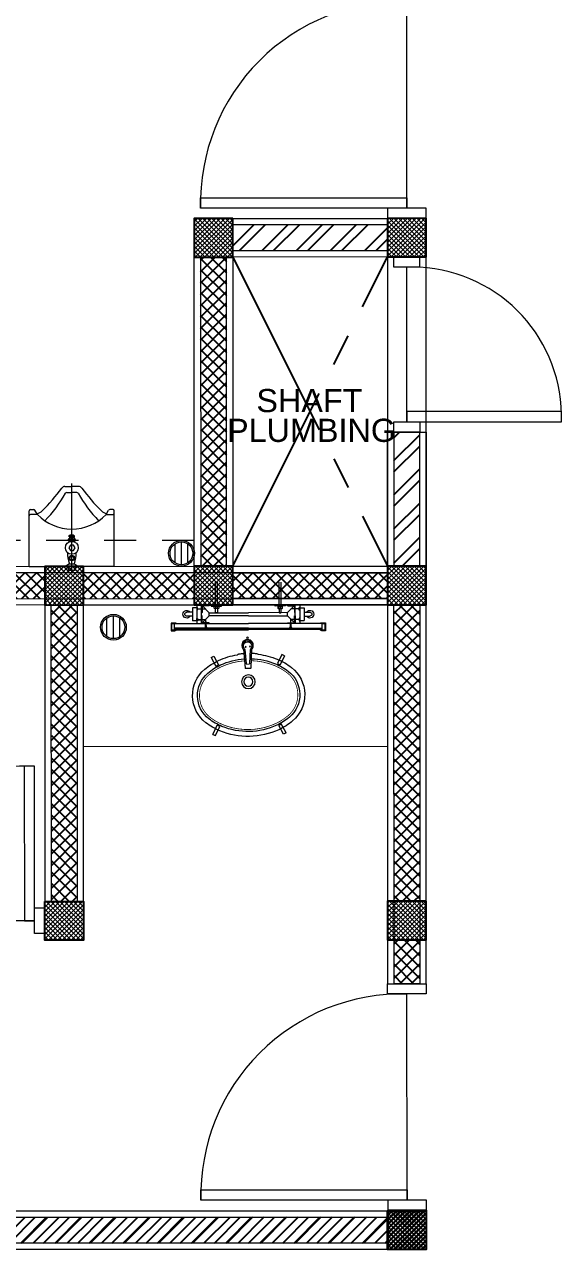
# Model space of a CAD drawing. Header units: inches. Extents: x 249 to 1192, y -18 to 440.
# Drawn here: x 767.869 to 769.953, y 262.87 to 267.624 of the extents above; entities that cross this region are included whole.
import ezdxf

# ---------------------------------------------------------------- set-up
doc = ezdxf.new("R2010")
doc.units = ezdxf.units.IN
doc.header["$MEASUREMENT"] = 0
doc.linetypes.add('CENTER2', pattern=[1.125, 0.75, -0.125, 0.125, -0.125])
doc.linetypes.add('DASHED2', pattern=[0.375, 0.25, -0.125])
for name, color, linetype, lineweight in [('ARSIR BETON', 8, 'Continuous', 0), ('DIMENSI', 85, 'Continuous', 20), ('DINDING', 6, 'Continuous', 0), ('DINDING2', 137, 'Continuous', 20), ('KUSEN', 16, 'Continuous', 15), ('LANTAI', 135, 'Continuous', 9), ('SANITAIR', 6, 'Continuous', 9), ('TEXT (KET. RUANG)', 7, 'Continuous', 5)]:
    doc.layers.add(name, color=color, linetype=linetype, lineweight=lineweight)
for name, color, linetype in [('ARSIR DINDING', 64, 'Continuous'), ('AS', 15, 'CENTER2'), ('KOLOM', 5, 'Continuous')]:
    doc.layers.add(name, color=color, linetype=linetype)
doc.styles.get("Standard").update_dxf_attribs({"font": 'arial.ttf'})

# ---------------------------------------------------------------- blocks, each defined once
blk = doc.blocks.new('K2')
at = {"layer": 'ARSIR BETON'}
h = blk.add_hatch(dxfattribs=at)
h.set_pattern_fill('ANSI37', color=256, scale=0.1, style=0)
h.set_pattern_definition([(45, (-38.74362574940218, 268.0828744956948), (-0.008838834764831844, 0.008838834764831846), []), (135, (-38.74362574940218, 268.0828744956948), (-0.008838834764831846, -0.008838834764831844), [])])
h.paths.add_polyline_path([(-38.59362574940219, 268.2328744956948), (-38.74362574940218, 268.2328744956948), (-38.74362574940218, 268.0828744956948), (-38.59362574940219, 268.0828744956948)])
at = {"layer": 'KOLOM'}
blk.add_lwpolyline([(-38.74362574940218, 268.0828744956948), (-38.59362574940219, 268.0828744956948), (-38.59362574940219, 268.2328744956948), (-38.74362574940218, 268.2328744956948)], close=True, dxfattribs=at)
blk = doc.blocks.new('toilet-dsr$0$PAKU')
for p in [(-1.641338267349056, 33.21865914657246), (1.641338267345418, 33.21865914657246)]:
    blk.add_line(p, (0, 0))
blk.add_lwpolyline([(-4.746075636594469, 33.2186591465761), (4.746075636594469, 33.2186591465761), (4.746075636594469, 35.49294005339107), (-4.746075636594469, 35.49294005339107)], close=True)
blk = doc.blocks.new('wastafel')
at = {"lineweight": 5, "ltscale": 0.5}
for p, q in [((4134.772356590121, 1540.436657953838), (4134.761070014035, 1540.434672682258)), ((4134.761070014035, 1540.434672682258), (4134.767211223355, 1540.396248501015)), ((4134.772356590121, 1540.436657953838), (4134.778526066042, 1540.398056914756)), ((4134.543823217023, 1540.266475320429), (4134.54895946907, 1540.276719685606)), ((4134.543823217023, 1540.266475320429), (4134.579037563518, 1540.249503212362)), ((4134.54895946907, 1540.276719685606), (4134.584012474489, 1540.259825338408)), ((4134.950642373964, 1540.197243092632), (4134.915428027469, 1540.214215200699)), ((4134.945506121917, 1540.186998727455), (4134.910453116498, 1540.203893074653)), ((4134.950642373964, 1540.197243092632), (4134.945506121917, 1540.186998727455)), ((4134.733395576952, 1540.029045730802), (4134.727254367632, 1540.067469912046)), ((4134.722109000866, 1540.027060459223), (4134.715939524945, 1540.065661498305)), ((4134.722109000866, 1540.027060459223), (4134.733395576952, 1540.029045730802))]:
    blk.add_line(p, q, dxfattribs=at)
for p, q in [((4135.128783908195, 1540.206947597359), (4134.902215969393, 1540.030777312797)), ((4135.130665040614, 1540.20452832276), (4134.904097101811, 1540.028358038197)), ((4135.128783908195, 1540.206947597359), (4135.132466910659, 1540.2022109854)), ((4135.055357161246, 1540.081450534266), (4135.059490038254, 1540.11447722106)), ((4135.081587215798, 1540.125913825187), (4135.094569083511, 1540.136008013012)), ((4135.125260770708, 1540.096536246682), (4135.094569083511, 1540.136008013013)), ((4135.10531117403, 1540.122192894797), (4135.123073468883, 1540.13600415404)), ((4135.11451868019, 1540.110351364897), (4135.132280975043, 1540.124162624141)), ((4135.062723166174, 1540.071977310346), (4135.0993784071, 1540.067390365157)), ((4135.112278902995, 1540.086442058858), (4135.125260770708, 1540.096536246682)), ((4134.675648030591, 1539.854607028235), (4134.902215969393, 1540.030777312797)), ((4134.677529163009, 1539.852187753635), (4134.904097101811, 1540.028358038197)), ((4135.046599715281, 1540.039531689132), (4135.05052064043, 1540.041997695948)), ((4135.047574716077, 1540.039707061473), (4135.053497030823, 1540.032090529274)), ((4135.050106870376, 1540.029454474351), (4135.062111816927, 1540.038789046847)), ((4135.052450998441, 1540.043498666128), (4135.058373313185, 1540.03588213393)), ((4135.052804420108, 1540.031551982526), (4135.109571036757, 1539.958545939772)), ((4135.059119902722, 1540.036462652479), (4135.115886519372, 1539.963456609724)), ((4134.765813085067, 1539.880380327541), (4134.752831217354, 1539.870286139718)), ((4134.815368821887, 1539.894845076053), (4134.782342135092, 1539.898977953052)), ((4134.822734826816, 1539.885371852133), (4134.818147881616, 1539.848716611209)), ((4134.852866535211, 1539.888309666893), (4134.858788849957, 1539.880693134695)), ((4134.858153038207, 1539.893002992704), (4134.854796893222, 1539.889810637073)), ((4134.867055292766, 1539.887120794274), (4134.855050346216, 1539.877786221778)), ((4134.857742817574, 1539.892101271548), (4134.86366513232, 1539.88448473935)), ((4134.858042260419, 1539.880112616146), (4134.914808877069, 1539.807106573391)), ((4134.864357743034, 1539.885023286098), (4134.921124359683, 1539.812017243343)), ((4134.675648030591, 1539.854607028235), (4134.679331033055, 1539.849870416274)), ((4134.763573307871, 1539.856471021502), (4134.745811013017, 1539.84265976226)), ((4134.783522904549, 1539.830814373387), (4134.752831217353, 1539.870286139718)), ((4134.772780814031, 1539.844629491603), (4134.755018519177, 1539.830818232361)), ((4134.796504772263, 1539.840908561211), (4134.783522904549, 1539.830814373387))]:
    blk.add_line(p, q)
at = {"lineweight": 5}
for p, q in [((4134.840587573225, 1540.078755914973), (4134.801265266099, 1540.14064111798)), ((4134.816546411588, 1540.154666531419), (4134.801830774443, 1540.143708193704)), ((4134.843825359133, 1540.082649321075), (4134.815213873343, 1540.129251426529)), ((4134.815798117725, 1540.132288506754), (4134.822845919794, 1540.137536814692)), ((4134.819657375649, 1540.15431728011), (4134.867438464561, 1540.098402457798)), ((4134.825927984007, 1540.137220732831), (4134.861844216355, 1540.096788513103)), ((4134.871456980938, 1540.125361666816), (4134.872033469278, 1540.126924954314)), ((4134.813667018848, 1540.082327042158), (4134.812081387904, 1540.082238742304)), ((4134.840587573225, 1540.078755914973), (4134.844386293775, 1540.081584719615)), ((4134.867438464561, 1540.098402457798), (4134.863400136461, 1540.095395223881)), ((4134.877839484238, 1540.091009820089), (4134.880843963102, 1540.08697519167)), ((4134.844689636051, 1540.066324023065), (4134.847723458871, 1540.06224998949))]:
    blk.add_line(p, q, dxfattribs=at)
at = {"const_width": 0.003055586071825881}
for points in [[(4134.667389669116, 1540.339078248944, -0.1029080612943152), (4134.763328649258, 1540.383658521507)], [(4134.763328649258, 1540.383658521507, -0.068406714216647), (4134.81925760763, 1540.388891557209)], [(4134.81925760763, 1540.388891557209, -0.2255645110672675), (4134.900402856085, 1540.34592081564)], [(4134.597187049148, 1540.2599373571, -0.1029080612943152), (4134.667389669116, 1540.339078248944)], [(4134.900402856085, 1540.34592081564, -0.2255645110672675), (4134.918318899504, 1540.255864992031)], [(4134.576146691483, 1540.20785342103, -0.068406714216647), (4134.597187049148, 1540.2599373571)], [(4134.918318899504, 1540.255864992031, -0.068406714216647), (4134.897278541839, 1540.203781055961)], [(4134.594062734903, 1540.117797597421, -0.2255645110672675), (4134.576146691483, 1540.20785342103)], [(4134.897278541839, 1540.203781055961, -0.08964454774183019), (4134.837806716175, 1540.133078393058)], [(4134.675207983357, 1540.074826855852, -0.2255645110672676), (4134.594062734903, 1540.117797597421)], [(4134.816276055594, 1540.117017230597, -0.0900638504000436), (4134.731136941728, 1540.080059891553)], [(4134.731136941728, 1540.080059891553, -0.06840671421664705), (4134.675207983357, 1540.074826855852)]]:
    blk.add_lwpolyline(points, format="xyb", dxfattribs=at)
for points in [[(4135.155006244787, 1540.194402117542), (4135.136591232468, 1540.21808517734), (4135.12450565735, 1540.208687911252), (4135.122145216304, 1540.204081703919), (4135.123925120479, 1540.203169595851), (4135.126083352035, 1540.207381207929), (4135.136240029303, 1540.215278639199), (4135.152199706646, 1540.194753320707), (4135.137989870763, 1540.183704313312), (4135.13921753825, 1540.182125442659)], [(4135.136240029303, 1540.215278639199), (4135.127556240707, 1540.208526468013), (4135.14351591805, 1540.188001149521), (4135.152199706646, 1540.194753320707)], [(4135.119031074181, 1540.077758270265), (4135.074835044616, 1540.134597613782), (4135.060625208732, 1540.123548606388), (4135.104821238298, 1540.066709262871)], [(4135.074523034381, 1540.043150575644), (4135.071960107138, 1540.046446688516), (4135.040475508687, 1540.021965507737), (4135.043038435929, 1540.018669394866)], [(4134.803256943446, 1539.832224772616), (4134.759060913881, 1539.889064116134), (4134.773270749763, 1539.900113123528), (4134.817466779329, 1539.843273780011)], [(4134.847764983246, 1539.866832467237), (4134.845202056004, 1539.870128580109), (4134.876686654455, 1539.894609760887), (4134.879249581697, 1539.891313648016)], [(4134.681345048684, 1539.826101871069), (4134.662930036366, 1539.849784930868), (4134.675015611485, 1539.859182196955), (4134.680061433274, 1539.86033480721), (4134.680506818308, 1539.858385029743), (4134.675893251776, 1539.857331158972), (4134.665736574508, 1539.849433727702), (4134.681696251851, 1539.82890840921), (4134.695906087733, 1539.839957416604), (4134.697133755221, 1539.838378545951)], [(4134.665736574508, 1539.849433727702), (4134.674420363102, 1539.856185898888), (4134.690380040445, 1539.835660580396), (4134.681696251851, 1539.82890840921)]]:
    blk.add_lwpolyline(points, close=True)
for points in [[(4134.905898971857, 1540.026040700837), (4135.132466910659, 1540.2022109854), (4135.14351591805, 1540.188001149521), (4135.074835044616, 1540.134597613782)], [(4135.060625208732, 1540.123548606388), (4134.916947979248, 1540.011830864958)], [(4134.935362991566, 1539.988147805161), (4135.055357161245, 1540.081450534267), (4135.062723166174, 1540.071977310346), (4134.942728996495, 1539.978674581239)], [(4134.905898971857, 1540.026040700837), (4134.679331033055, 1539.849870416274), (4134.690380040445, 1539.835660580396), (4134.759060913881, 1539.889064116134)], [(4134.773270749763, 1539.900113123528), (4134.916947979248, 1540.011830864958)], [(4134.935362991566, 1539.988147805161), (4134.815368821886, 1539.894845076055), (4134.822734826816, 1539.885371852133), (4134.942728996495, 1539.978674581239)]]:
    blk.add_lwpolyline(points)
for points in [[(4135.075567014331, 1540.099445028946, 0.4142135623730951), (4135.078092898658, 1540.099128946097), (4135.07904022105, 1540.09986554659), (4135.060625208732, 1540.123548606388), (4135.036942148927, 1540.105133594065), (4135.03767874942, 1540.104186271673, 0.4142135623730686), (4135.040204633747, 1540.103870188824), (4135.057730098003, 1540.117497297944, -0.4142135623730703), (4135.061939905216, 1540.116970493197)], [(4135.085142820737, 1540.08712983785, -0.4142135623730951), (4135.085458903586, 1540.089655722176), (4135.086406225979, 1540.090392322669), (4135.104821238298, 1540.06670926287), (4135.081138178492, 1540.048294250547), (4135.080401578, 1540.049241572938, -0.4142135623730686), (4135.080717660847, 1540.051767457267), (4135.098243125104, 1540.065394566386, 0.4142135623730703), (4135.098769929853, 1540.069604373597)], [(4134.792949167323, 1539.87969254855, -0.4142135623730951), (4134.792633084474, 1539.877166664224), (4134.791685762082, 1539.87643006373), (4134.773270749763, 1539.900113123528), (4134.796953809569, 1539.918528135852), (4134.797690410061, 1539.91758081346, -0.4142135623730686), (4134.797374327212, 1539.915054929133), (4134.779848862957, 1539.901427820013, 0.4142135623730703), (4134.779322058207, 1539.897218012801)], [(4134.802524973729, 1539.867377357454, 0.4142135623730951), (4134.799999089403, 1539.867693440302), (4134.79905176701, 1539.86695683981), (4134.81746677933, 1539.843273780011), (4134.841149839134, 1539.861688792335), (4134.840413238642, 1539.862636114727, 0.4142135623730686), (4134.837887354313, 1539.862952197577), (4134.820361890058, 1539.849325088456, -0.4142135623730703), (4134.816152082846, 1539.849851893203)]]:
    blk.add_lwpolyline(points, format="xyb", close=True)
for points in [[(4135.046882105364, 1540.039168514724), (4135.038014720617, 1540.050572623479, -0.4142135623730951), (4135.038365923782, 1540.053379161621), (4135.04152366509, 1540.055834496597, -0.4142135623730951), (4135.044330203232, 1540.055483293432), (4135.053197587979, 1540.044079184677)], [(4135.048703653033, 1540.029630009408), (4135.044008954049, 1540.035667737479, -0.4142135623730321), (4135.044184555631, 1540.037071006549), (4135.056189502182, 1540.046405579045, -0.4142135623731034), (4135.057592771252, 1540.046229977463), (4135.062287470238, 1540.040192249392)], [(4134.858435428289, 1539.892639818296), (4134.849568043543, 1539.904043927051, 0.4142135623730951), (4134.846761505401, 1539.904395130216), (4134.843603764094, 1539.90193979524, 0.4142135623730951), (4134.843252560928, 1539.899133257098), (4134.852119945675, 1539.887729148343)], [(4134.867230946076, 1539.888523996819), (4134.862536247091, 1539.894561724889, 0.4142135623730321), (4134.861132978021, 1539.894737326472), (4134.84912803147, 1539.885402753976, 0.4142135623731034), (4134.848952429888, 1539.883999484906), (4134.853647128873, 1539.877961756835)]]:
    blk.add_lwpolyline(points, format="xyb")
at = {"lineweight": 5}
for centre, radius in [((4134.778257553171, 1540.19019695005), 0.02673637812847646), ((4134.778257553171, 1540.19019695005), 0.01756961991299882), ((4134.85352318739, 1540.07666234226), 0.001613317362270311), ((4134.866939788079, 1540.086333304554), 0.001613317362270311), ((4134.879914974917, 1540.054710144829), 0.004010399640787021)]:
    blk.add_circle(centre, radius, dxfattribs=at)
for centre, radius, start, end in [((4134.822513457506, 1540.13076696654), 0.2864611942336763, 103.1719998994736, 126.6740604424328), ((4134.810328349926, 1540.182832874916), 0.2329884379767234, 87.5187218387351, 103.1719998994736), ((4134.814627622153, 1540.282046314539), 0.1336818906423823, 36.67406044244647, 87.5187218387351), ((4134.822513457506, 1540.13076696654), 0.2864611942336763, 126.6740604424328, 150.1761209854464), ((4134.806734193153, 1540.185263501069), 0.2146549215457682, 97.55116562105368, 100.6100224391996), ((4134.814627622153, 1540.282046314539), 0.1336818906423823, 345.8293990461602, 36.67406044244647), ((4134.776122726374, 1540.157360870479), 0.2329884379767234, 150.1761209854464, 165.8293990461603), ((4134.774823959265, 1540.161500811348), 0.2146549215457682, 152.7380984456711, 155.7969552638671), ((4134.679837968833, 1540.181672098522), 0.1336818906423823, 165.8293990461603, 216.6740604424465), ((4134.719641631722, 1540.302217601713), 0.2146549215457682, 332.7380984456712, 335.7969552638671), ((4134.718342864614, 1540.306357542582), 0.2329884379767234, 330.1761209854464, 345.8293990461602), ((4134.671952133481, 1540.332951446521), 0.2864611942336763, 314.8042472194484, 330.1761209854464), ((4134.803199513753, 1540.141870152977), 0.002291689553869411, 126.6740604424328, 212.4321732016188), ((4134.817166857034, 1540.130450466027), 0.002291689553869411, 126.6740604424328, 211.5479544449754), ((4134.817915150898, 1540.152828490692), 0.002291689553869411, 40.51499818280313, 126.6740604424328), ((4134.824214659104, 1540.135698773965), 0.002291689553869411, 41.61491642835226, 126.6740604424328), ((4134.676514597845, 1540.326824644097), 0.2811139186079811, 309.8532670971316, 313.3842767712226), ((4134.864289814442, 1540.128004679004), 0.007638965179564703, 314.1264755435346, 339.7577062762996), ((4134.879200635774, 1540.124281942126), 0.007638965179564703, 134.8042472194485, 159.7577062762996), ((4134.679837968833, 1540.181672098522), 0.1336818906423823, 216.6740604424465, 267.5187218387351), ((4134.687731397834, 1540.278454911992), 0.2146549215457682, 277.5511656210537, 280.6100224391996), ((4134.671952133481, 1540.332951446521), 0.2864611942336763, 283.1719998994737, 298.5491191267195), ((4134.812506124859, 1540.074611594243), 0.007638965179564703, 93.18736777414588, 118.5491191267195), ((4134.813188639713, 1540.089951013722), 0.007638965179564703, 273.590414608599, 299.2216453413374), ((4134.676514597845, 1540.326824644097), 0.2811139186079811, 299.9638441136468, 303.5415248958653), ((4134.861253249212, 1540.078682110705), 0.02066580777586031, 179.7953778485414, 72.58972019824837), ((4134.836013424371, 1540.077853163085), 0.009166758215477643, 1.89394722276662, 31.54795444497537), ((4134.861294404603, 1540.078689145939), 0.01612804023810244, 181.8939472227667, 72.98193126660374), ((4134.864262429826, 1540.074641054955), 0.02066586979287257, 216.4643133505574, 36.64363304907678), ((4134.868697515965, 1540.102876348567), 0.009166758215477643, 221.6149164283522, 252.9819312666037), ((4134.684137241062, 1540.280885538145), 0.2329884379767234, 267.5187218387351, 283.1719998994737)]:
    blk.add_arc(centre, radius, start, end, dxfattribs=at)
at = {"lineweight": 5, "ltscale": 0.6}
for centre, radius, start, end in [((4134.822513457506, 1540.13076696654), 0.2673637812847646, 103.1719998994736, 126.6740604424328), ((4134.810328349926, 1540.182832874916), 0.2138910250278117, 87.5187218387351, 103.1719998994736), ((4134.814627622153, 1540.282046314539), 0.1145844776934705, 36.67406044244647, 87.5187218387351), ((4134.822513457506, 1540.13076696654), 0.2673637812847646, 126.6740604424328, 150.1761209854464), ((4134.814627622153, 1540.282046314539), 0.1145844776934705, 345.8293990461602, 36.67406044244647), ((4134.776122726374, 1540.157360870479), 0.2138910250278117, 150.1761209854464, 165.8293990461603), ((4134.679837968833, 1540.181672098522), 0.1145844776934705, 165.8293990461603, 216.6740604424465), ((4134.718342864614, 1540.306357542582), 0.2138910250278117, 330.1761209854464, 345.8293990461602), ((4134.671952133481, 1540.332951446521), 0.2673637812847646, 309.7095652520244, 330.1761209854464), ((4134.679837968833, 1540.181672098522), 0.1145844776934705, 216.6740604424465, 267.5187218387351), ((4134.684137241062, 1540.280885538145), 0.2138910250278117, 267.5187218387351, 283.1719998994737), ((4134.671952133481, 1540.332951446521), 0.2673637812847646, 283.1719998994737, 303.7196988427935)]:
    blk.add_arc(centre, radius, start, end, dxfattribs=at)
for centre, radius, start, end in [((4135.127677221963, 1540.13008338909), 0.01500000000104734, 247.8672268411719, 187.8672268515232), ((4135.127677221963, 1540.13008338909), 0.007500000000523669, 307.8672268415121, 127.8672268415121), ((4135.049493036632, 1540.030243909678), 0.001000000000069822, 217.8672268517965, 307.8672268415121), ((4135.061497983183, 1540.039578482174), 0.001000000000069822, 307.8672268415121, 37.86722685179647), ((4134.854436512471, 1539.878575657105), 0.001000000000069822, 217.8672268517965, 307.8672268415121), ((4134.866441459022, 1539.8879102296), 0.001000000000069822, 307.8672268415121, 37.86722685179647), ((4134.750414766097, 1539.836738997311), 0.01500000000104734, 67.86722683626373, 7.86722682571328), ((4134.750414766097, 1539.836738997311), 0.007500000000523669, 127.8672268415121, 307.8672268415121)]:
    blk.add_arc(centre, radius, start, end)
at = {"extrusion": (6.495611944629874e-14, 5.050731408638321e-14, -1), "xscale": 0.001000000000340506, "yscale": 0.001000000000340506, "zscale": -0.001, "rotation": 322.1327731584879}
blk.add_blockref('toilet-dsr$0$PAKU', (-4135.057686744119, 1540.09910497163), dxfattribs=at)
at = {"extrusion": (6.495611944629873e-14, 5.05073140863832e-14, -1), "xscale": 0.001000000000069823, "yscale": 0.001000000000069823, "zscale": -0.001, "rotation": 52.13277315848794}
blk.add_blockref('toilet-dsr$0$PAKU', (-4135.056177750253, 1540.100770518085), dxfattribs=at)
for p, xscale, yscale, zscale, rotation in [((4135.08164960708, 1540.068011837397), 0.001000000000069823, 0.001000000000069823, 0.001000000000069823, 307.8672268415121), ((4134.797684728147, 1539.8969376686), 0.001000000000340506, 0.001000000000340506, 0.001000000000340506, 37.86722684151209), ((4134.796442380981, 1539.898810549003), 0.001000000000069823, 0.001000000000069823, 0.001000000000069823, 127.8672268415121)]:
    blk.add_blockref('toilet-dsr$0$PAKU', p, dxfattribs=dict(xscale=xscale, yscale=yscale, zscale=zscale, rotation=rotation))
at = {"extrusion": (-6.495611944648601e-14, -5.050731408614234e-14, -1), "xscale": 0.001000000000069823, "yscale": 0.001000000000069823, "zscale": -0.001, "rotation": 232.1327731584879}
blk.add_blockref('toilet-dsr$0$PAKU', (-4134.821914237808, 1539.866051868314), dxfattribs=at)
blk = doc.blocks.new('*X38')
at = {"color": 0}
for p, q in [((18.49869942035578, 19.21760148161308), (18.57171788275931, 19.2176333419297)), ((18.49097112662786, 19.19259810712877), (18.5794679931022, 19.19263672117366)), ((18.49872123697086, 19.16760148637273), (18.57173969937415, 19.16763334668935))]:
    blk.add_line(p, q, dxfattribs=at)
blk = doc.blocks.new('SFLOOR')
for radius in [0.05, 0.0442484374487798]:
    blk.add_circle((0, 0), radius)
blk.add_blockref('*X38', (-18.53521955986502, -19.19261741415121))
blk = doc.blocks.new('P2')
for points in [[(278.9434413867368, 273.0586272103266), (278.9434413867368, 273.0186272103265), (279.0934413867368, 273.0186272103265), (279.0934413867368, 273.0586272103266)], [(278.9434413867368, 272.1784333452148), (278.9434413867368, 272.2184333452148), (279.0934413867368, 272.2184333452148), (279.0934413867368, 272.1784333452148)]]:
    blk.add_lwpolyline(points, close=True)
for points in [[(279.0184413867368, 273.0186272103265), (279.0184413867368, 272.2186272103265)], [(279.0184413867368, 273.0186272103265), (279.8184413867368, 273.0186272103265), (279.8184413867368, 272.9786272103265), (279.0184413867368, 272.9786272103265), (279.0184413867368, 273.0186272103265)]]:
    blk.add_lwpolyline(points)
blk.add_arc((279.0384413867367, 272.9986272103265), 0.78025636812524, 268.5311992856156, 1.468800714386482)
blk = doc.blocks.new('URINOIR')
for p, q in [((439.0994895673267, 160.5603959865442), (439.0994895673267, 162.2276422410611)), ((439.0994895673267, 162.2276422410611), (441.638331717179, 162.2276422410611)), ((440.3689106422528, 163.1740371597041), (440.3689106422528, 128.3767518544457)), ((441.638331717179, 162.2276422410611), (441.638331717179, 160.5603959865442)), ((423.8689106422528, 160.5603959865442), (423.8689106422528, 139.0513935865442)), ((423.8689106422528, 160.5603959865442), (440.3689106422528, 160.5603959865442)), ((439.2883829754435, 159.5307023865442), (437.7224722209399, 160.5603959865442)), ((441.2730773754434, 159.5307023865442), (439.2883829754435, 159.5307023865442)), ((456.8689106422528, 160.5603959865442), (440.3689106422528, 160.5603959865442)), ((441.2730773754434, 159.5307023865442), (442.9364741754434, 160.5603959865442)), ((456.8689106422528, 160.5603959865442), (456.8689106422528, 139.0513935865442)), ((441.5900786422528, 148.8840143865442), (439.2206570422528, 148.8840143865442)), ((441.485764267762, 149.835466254749), (439.2560830931411, 149.835466254749)), ((441.4939721969154, 150.8200991865442), (439.2642910222966, 150.8200991865442)), ((439.4714114422528, 149.3558831865442), (439.4714114422528, 149.835466254749)), ((441.1182098422528, 149.2373231865442), (439.5899714422528, 149.2373231865442)), ((440.1092642422528, 148.8840143865442), (440.1092642422528, 149.2373231865442)), ((440.6445626422528, 148.8840143865442), (440.6445626422528, 149.2373231865442)), ((441.2367698422528, 149.3558831865442), (441.2367698422528, 149.835466254749)), ((427.0445450422528, 140.4489463865442), (424.3689106422528, 140.4489463865442)), ((424.3689106422528, 138.5513935865442), (425.6376907005667, 138.5513935865442)), ((427.0445450422528, 140.4489463865442), (426.0681245146193, 138.7969790985131)), ((453.6932762422529, 140.4489463865442), (456.3689106422528, 140.4489463865442)), ((453.6932762422529, 140.4489463865442), (454.6696967698863, 138.7969790985131)), ((456.3689106422528, 138.5513935865442), (455.1001305839389, 138.5513935865442)), ((437.667231169116, 129.5603959865442), (440.3689106422528, 129.5603959865442)), ((438.3937027156338, 131.9203327865442), (440.3689106422528, 131.9203327865442)), ((442.3441185688719, 131.9203327865442), (440.3689106422528, 131.9203327865442)), ((443.0705901153897, 129.5603959865442), (440.3689106422528, 129.5603959865442))]:
    blk.add_line(p, q)
blk.add_lwpolyline([(439.716246475938, 154.4252568611221), (439.1080125926101, 153.3717648723132), (439.716246475938, 152.3182728835042), (440.932714242594, 152.3182728835042), (441.540948125922, 153.3717648723132), (440.932714242594, 154.4252568611221)], close=True)
for points in [[(439.2560830931429, 149.835466254749, 0.1648038839569054), (439.348265938242, 149.865467954443, 0.1057575044615853), (439.4461875437849, 149.977397190942, 0.06898416001991564), (439.5040562997263, 150.1264789624667, 0.05517839844002603), (439.5283994003902, 150.3245792183767, 0.05517839843997215), (439.508827095201, 150.5232075718692, 0.06898416001975703), (439.4545600723474, 150.673637813994, 0.1057575044616802), (439.3593583678426, 150.7878894235002, 0.164803883956916), (439.2679236365873, 150.8200991865442, 0.1648038839568461), (439.1757407914882, 150.7900974868503, 0.1057575044616819), (439.0778191859453, 150.6781682503512, 0.06898416001986153), (439.0199504300039, 150.5290864788267, 0.05517839844006877), (438.9956073293399, 150.3309862229166, 0.05517839844004811), (439.0151796345291, 150.1323578694239, 0.06898416001982068), (439.0694466573828, 149.9819276272992, 0.1057575044616362), (439.1646483618875, 149.867676017793, 0.1648038839568864)], [(440.3689106422528, 150.8200991865442, 0.07082065173384221), (440.0907472325604, 150.7805011521142, 0.08242795523414075), (439.8727084662547, 150.6759030321726, 0.1068234923407182), (439.7159530182806, 150.5063428462842, 0.1341303286550614), (439.6671747952772, 150.3277827206466, 0.1341303286551346), (439.7159530182806, 150.1492225950091, 0.1068234923408687), (439.8727084662547, 149.9796624091206, 0.08242795523420371), (440.0907472325604, 149.875064289179, 0.07082065173390187), (440.3689106422528, 149.835466254749, 0.07082065173390187), (440.6470740519452, 149.875064289179, 0.08242795523420371), (440.865112818251, 149.9796624091206, 0.106823492340927), (441.0218682662251, 150.149222595009, 0.134130328655289), (441.0706464892285, 150.3277827206466, 0.1341303286551305), (441.0218682662251, 150.5063428462842, 0.1068234923407954), (440.865112818251, 150.6759030321726, 0.0824279552342621), (440.6470740519451, 150.7805011521142, 0.07082065173387617)], [(441.4821316534716, 149.835466254749, 0.1648038839569054), (441.5743144985707, 149.865467954443, 0.1057575044615853), (441.6722361041136, 149.977397190942, 0.06898416001991564), (441.730104860055, 150.1264789624667, 0.05517839844002603), (441.7544479607189, 150.3245792183767, 0.05517839843997215), (441.7348756555297, 150.5232075718692, 0.06898416001975703), (441.680608632676, 150.673637813994, 0.1057575044616802), (441.5854069281713, 150.7878894235002, 0.164803883956916), (441.4939721969159, 150.8200991865442, 0.1648038839568461), (441.4017893518169, 150.7900974868503, 0.1057575044616819), (441.3038677462739, 150.6781682503512, 0.06898416001986153), (441.2459989903325, 150.5290864788267, 0.05517839844006877), (441.2216558896686, 150.3309862229166, 0.05517839844004811), (441.2412281948578, 150.1323578694239, 0.06898416001982068), (441.2954952177115, 149.9819276272992, 0.1057575044616362), (441.3906969222162, 149.867676017793, 0.1648038839568864)]]:
    blk.add_lwpolyline(points, format="xyb", close=True)
for centre, radius in [((440.3523122422529, 157.3557191865442), 1.06114164), ((440.3689106422528, 157.3696308972805), 0.7234635247060901), ((440.3689106422528, 153.3644144125302), 2.49539192057066)]:
    blk.add_circle(centre, radius)
for centre, radius, start, end in [((459.3911015601078, 154.3207195393418), 20.76675890105817, 165.4703285375222, 177.6692051192197), ((428.3479085870912, 154.8458061013081), 13.74803015613614, 1.348159149610519, 19.92358749069091), ((440.4050714422531, 149.9892223389581), 1.62000893149366, 223.0169258954347, 316.983074104555), ((439.5899714422528, 149.3558831865442), 0.11856, 180.0000000000016, 270), ((441.1182098422528, 149.3558831865442), 0.11856, 270, 0), ((440.4856922422529, 127.4014183865442), 18.73248, 90.3577940000008, 135.8522999999998), ((392.7184610422528, 106.9166215865443), 51.7656672, 29.26637127654925, 44.01639999999892), ((440.2521290422528, 127.4014183865442), 18.73248, 44.14770000000019, 89.6422059999992), ((488.0193602422528, 106.9166215865443), 51.7656672, 135.9836000000011, 150.7336287234507), ((424.3689106422528, 140.9489463865442), 0.5, 180, 270), ((424.3689106422528, 139.0513935865442), 0.5, 180, 270), ((425.6376907005667, 139.0513935865442), 0.5, 270, 329.4141401361642), ((425.2434940853417, 134.9294837834457), 5.498562101725788, 48.58210353438351, 72.63977068790527), ((378.9874346422529, 88.74907998654425), 70.85086319999999, 35.78208324027222, 45.23455615289555), ((501.7503866422528, 88.74907998654425), 70.85086319999999, 134.7654438471044, 144.2179167597278), ((455.494327199164, 134.9294837834457), 5.498562101725788, 107.3602293120947, 131.4178964656165), ((455.1001305839389, 139.0513935865442), 0.5, 210.5858598638359, 270), ((456.3689106422528, 140.9489463865442), 0.5, 270, 0), ((456.3689106422528, 139.0513935865442), 0.5, 270, 0), ((437.667231169116, 131.0423959865442), 1.482, 215.7820832402719, 270), ((438.3937027156338, 132.5131327865442), 0.5928, 209.2663712765485, 270), ((442.3441185688719, 132.5131327865442), 0.5928, 270, 330.7336287234515), ((443.0705901153897, 131.0423959865442), 1.482, 270, 324.2179167597281)]:
    blk.add_arc(centre, radius, start, end)
blk = doc.blocks.new('K15')
at = {"layer": 'ARSIR BETON'}
h = blk.add_hatch(dxfattribs=at)
h.set_pattern_fill('ANSI37', color=256, scale=0.1, angle=179.9999724896534, style=0)
h.set_pattern_definition([(224.9999724896533, (665.1914691677501, 113.3464416458989), (0.008838830520898542, -0.008838839008763111), []), (314.9999724896534, (665.1914691677501, 113.3464416458989), (0.008838839008763111, 0.008838830520898542), [])])
h.paths.add_polyline_path([(665.3164691677503, 113.4963508750254), (665.2664691677502, 113.4963508750255), (665.2664691677502, 113.3464416458989), (665.3164691677503, 113.3464416458989)])
h.paths.add_polyline_path([(665.2664691677502, 113.4963508750255), (665.2164691677501, 113.4963508750255), (665.2164691677501, 113.3464416458989), (665.2664691677502, 113.3464416458989)])
h.paths.add_polyline_path([(665.2164691677501, 113.4964416458989), (665.1914691677501, 113.4964416458989), (665.1914691677501, 113.3464416458989), (665.2164691677501, 113.3464416458989)])
h.paths.add_polyline_path([(665.3414691677501, 113.4964416458989), (665.31646916775, 113.4964416458989), (665.31646916775, 113.4963508750254), (665.31646916775, 113.3464416458989), (665.3414691677501, 113.3464416458989)])
at = {"layer": 'KOLOM'}
blk.add_lwpolyline([(665.1914691677501, 113.3464416458989), (665.3414691677501, 113.3464416458989), (665.3414691677501, 113.4964416458989), (665.1914691677501, 113.4964416458989)], close=True, dxfattribs=at)
blk = doc.blocks.new('p toilet')
at = {"layer": 'KUSEN'}
for points in [[(611.2182166729801, 191.392159187194), (611.2182166729801, 191.992159187194), (611.1782166729802, 191.992159187194), (611.1782166729802, 191.392159187194)], [(610.6182166729802, 191.3421591871939), (610.5782166729803, 191.3421591871939), (610.5782166729803, 191.4421591871941), (610.6182166729802, 191.4421591871941)], [(611.2582166729801, 191.3421591871939), (611.2182166729801, 191.3421591871939), (611.2182166729801, 191.4421591871941), (611.2582166729801, 191.4421591871941)]]:
    blk.add_lwpolyline(points, close=True, dxfattribs=at)
blk.add_lwpolyline([(611.2182166729801, 191.392159187194), (610.6182166729802, 191.392159187194)], dxfattribs=at)
blk.add_arc((611.1982166729802, 191.4117046417394), 0.5807990008074185, 88.02661130776657, 176.9942828482264, dxfattribs=at)
blk = doc.blocks.new('TOILET LANTAI 1')
at = {"layer": 'ARSIR DINDING'}
h = blk.add_hatch(dxfattribs=at)
h.set_pattern_fill('ANSI37', color=256, scale=0.25, style=0)
h.set_pattern_definition([(45, (566.9534183894331, 249.6281032193579), (-0.02209708691207961, 0.02209708691207961), []), (135, (566.9534183894331, 249.6281032193579), (-0.02209708691207961, -0.02209708691207961), [])])
h.paths.add_polyline_path([(664.0664691677501, 110.3714416458989), (663.96646916775, 110.3714416458989), (663.96646916775, 109.5314416458989), (664.0664691677501, 109.5314416458989)])
h.paths.add_polyline_path([(665.5864691437426, 109.7464413938222), (664.77146916775, 109.7464413938222), (664.77146916775, 109.6464413938221), (665.5864691917574, 109.6464413938221)])
h.paths.add_polyline_path([(665.7114691677501, 110.9214415378661), (665.61146916775, 110.9214415378661), (665.61146916775, 109.7714414658442), (665.7114691677501, 109.7714414658442)])
h.paths.add_polyline_path([(666.2064690837243, 109.7464414658442), (665.736469275783, 109.7464414658442), (665.736469275783, 109.6464419171816), (666.2064691797532, 109.6464419171816)])
h.paths.add_polyline_path([(667.0114691677502, 110.9214415378661), (666.91146916775, 110.9214415378661), (666.91146916775, 109.7714414778479), (667.0114691677502, 109.7714415258625)])
h.paths.add_polyline_path([(666.8864692277685, 111.0464416458989), (665.7364692277685, 111.0464416458989), (665.7364691797538, 110.9464416458989), (666.8864691797539, 110.9464416458989)])
h.paths.add_polyline_path([(665.5864692277685, 111.0464416458989), (664.64146916775, 111.0464416458989), (664.64146916775, 110.9464416458989), (665.5864691797539, 110.9464416458989)])
h.paths.add_polyline_path([(667.4664692277701, 111.0464416458989), (667.0364692277685, 111.0464416458989), (667.0364691797539, 110.9464416458989), (667.4664691797554, 110.9464416458989)])
h.paths.add_polyline_path([(667.5914691677502, 112.2714416458989), (667.4914691677501, 112.2714416458989), (667.4914691677501, 111.0714417059173), (667.5914691677502, 111.0714416579027)])
h.paths.add_polyline_path([(668.2164691077319, 111.0464416458989), (667.61646922777, 111.0464416458989), (667.6164691797554, 110.9464416458989), (668.2164691077319, 110.9464416458989)])
h.paths.add_polyline_path([(668.3414691677502, 110.9214416458989), (668.2414691677501, 110.9214416458989), (668.2414691677501, 109.7714416338953), (668.3414691677502, 109.7714415858807)])
h.paths.add_polyline_path([(668.3414691677502, 109.6214415858807), (668.2414691677501, 109.6214416338953), (668.2414691677501, 109.4516355110106), (668.3414691677502, 109.4516355110106)])
h.paths.add_polyline_path([(664.0664691677501, 112.0464416458989), (663.9664691677502, 112.0464416458989), (663.9664691677502, 111.9989416458989), (664.0664691677501, 111.9989416458989)])
h.paths.add_polyline_path([(664.0664691677501, 111.1189416458989), (663.9664691677502, 111.1189416458989), (663.9664691677502, 111.0714416458989), (664.0664691677501, 111.0714416458989)])
h.paths.add_polyline_path([(664.0664691677503, 112.3312242984351), (663.9664691677501, 112.3312242984351), (663.9664691677501, 112.1964417059171), (664.0664691677503, 112.1964416579026)])
h.paths.add_polyline_path([(665.1914691677501, 112.1714416458989), (664.0914691677502, 112.1714416458989), (664.0914691677502, 112.0714416458989), (665.1914691677501, 112.0714416458989)])
h.paths.add_polyline_path([(665.3164691677503, 112.6664416458991), (665.2164691677508, 112.6664416458991), (665.2164691677508, 112.1964416458989), (665.3164691677503, 112.1964416458989)])
h.paths.add_polyline_path([(665.1914691677501, 113.4714416458989), (664.0914691677502, 113.4714416458989), (664.0914691677502, 113.3714416458989), (665.1914691677501, 113.3714416458989)])
h.paths.add_polyline_path([(664.0664691677501, 113.3464416458989), (663.9664691677502, 113.3464416458989), (663.9664691677502, 113.2112242984351), (664.0664691677501, 113.2112242984351)])
h.paths.add_polyline_path([(664.0664691677501, 113.6312242984351), (663.9664691677502, 113.6312242984351), (663.9664691677502, 113.4964417179208), (664.0664691677501, 113.4964417179208)])
h.paths.add_polyline_path([(664.0664691677501, 114.6464416458989), (663.9664691677502, 114.6464416458989), (663.9664691677502, 114.5112242984351), (664.0664691677501, 114.5112242984351)])
h.paths.add_polyline_path([(665.1914691677501, 114.7714416458989), (664.0914691677502, 114.7714416458989), (664.0914691677502, 114.6714416458989), (665.1914691677501, 114.6714416458989)])
h.paths.add_polyline_path([(665.3164691677503, 114.6464416458989), (665.2164691677507, 114.6464416458989), (665.2164691677507, 114.1764416458988), (665.3164691677503, 114.1764416458988)])
h = blk.add_hatch(dxfattribs=at)
h.set_pattern_fill('ANSI32', color=256, scale=0.25, style=0)
h.set_pattern_definition([(45, (664.0914691677501, 108.4464416458989), (-0.06629126073623882, 0.06629126073623884), []), (45, (664.1356633415002, 108.4464416458989), (-0.06629126073623882, 0.06629126073623884), [])])
h.paths.add_polyline_path([(668.3414690957283, 111.5914416098883), (668.2414690957281, 111.5914416098883), (668.2414691677501, 111.0714417059173), (668.3414691677502, 111.0714416579027)])
h.paths.add_polyline_path([(668.2164690957267, 112.3964417179239), (667.6164692277686, 112.3964417179239), (667.616469179754, 112.2964417179239), (668.2164690957267, 112.2964417179239)])
h.paths.add_polyline_path([(668.3414691677502, 114.6464416458989), (668.2414691677501, 114.6464416458989), (668.2414691677501, 113.3016354389887), (668.3414691677502, 113.3016354389887)])
h.paths.add_polyline_path([(668.246454843435, 114.2525332047344), (668.2464588211606, 114.2126507758194), (668.2422835420164, 114.2126503593927), (668.2422795642904, 114.2525327883059)], flags=16)
h.paths.add_polyline_path([(668.2464795140445, 114.0051748143242), (668.246483491771, 113.9652923854092), (668.2423082126259, 113.9652919689834), (668.2423042349001, 114.0051743978975)], flags=16)
h.paths.add_polyline_path([(668.2164691677501, 114.7714416458989), (665.3414691677502, 114.7714416458989), (665.3414691677502, 114.6714416458989), (668.2164691677501, 114.6714416458989)])
h.paths.add_polyline_path([(668.2164691677501, 108.5464416458989), (664.0914691677501, 108.5464416458989), (664.0914691677501, 108.4464416458989), (668.2164691677501, 108.4464416458989)])
at = {"layer": 'AS'}
for points in [[(667.6164685915733, 111.0714416458992), (668.2164691677501, 112.2714416458989)], [(667.6164691677502, 112.2714416458989), (668.2164691677501, 111.0714416458989)]]:
    blk.add_lwpolyline(points, dxfattribs=at)
at = {"layer": 'DINDING'}
for points in [[(668.2164691677501, 112.2714416458989), (667.6164691677502, 112.2714416458989), (667.6164691677502, 112.4214416458989), (668.2164691677501, 112.4214416458989)], [(667.4664691677501, 112.2714416458989), (667.6164691677502, 112.2714416458989), (667.6164691677502, 111.0714416458989), (667.4664691677501, 111.0714416458989)], [(668.2164691677501, 111.0714416458989), (668.3664691677502, 111.0714416458989), (668.3664691677502, 112.2714416458989), (668.2164691677501, 112.2714416458989)], [(668.2164691677501, 111.5914416098883), (668.3664691677502, 111.5914416098883), (668.3664691677502, 111.0714416458989), (668.2164691677501, 111.0714416458989)], [(668.2164691077319, 110.9214417179209), (664.6414300015507, 110.9214417179209), (664.6414300015507, 111.0714415420956), (668.2164691077319, 111.0714415420956)], [(667.6164691677502, 111.0714416458989), (668.2164691677501, 111.0714416458989), (668.2164691677501, 110.9214416458989), (667.6164691677502, 110.9214416458989)], [(667.0364691677502, 110.9214415378661), (666.8864691677501, 110.9214415378661), (666.8864691677501, 109.7714414658442), (667.0364691677502, 109.7714414658442)], [(668.2164691677501, 109.4516355110106), (668.3664691677518, 109.4516355110106), (668.3664691677518, 110.9214416458989), (668.2164691677501, 110.9214416458989)], [(664.0914691677501, 108.5714416458989), (668.2164691677501, 108.5714416458989), (668.2164691677501, 108.4214416458989), (664.0914691677501, 108.4214416458989)]]:
    blk.add_lwpolyline(points, close=True, dxfattribs=at)
at = {"layer": 'DINDING2'}
for points in [[(668.2164690957267, 112.3964417179239), (667.6164692277686, 112.3964417179239), (667.616469179754, 112.2964417179239), (668.2164690957267, 112.2964417179239)], [(667.5914691677502, 112.2714416458989), (667.4914691677501, 112.2714416458989), (667.4914691677501, 111.0714416458989), (667.5914691677502, 111.0714416458989)], [(668.2414691677501, 111.0714416458989), (668.3414691677502, 111.0714416458989), (668.3414690957283, 111.5914416098883), (668.2414690957281, 111.5914416098883)], [(664.6414300015507, 110.9464416458989), (668.2164691677501, 110.9464416458989), (668.2164691677501, 111.0464416458989), (664.6414300015507, 111.0464416458989)], [(667.6164691677502, 111.0464416458989), (668.2164691677501, 111.0464416458989), (668.2164691677501, 110.9464416458989), (667.6164691677502, 110.9464416458989)], [(667.0114691677502, 109.7714414658442), (666.91146916775, 109.7714414658442), (666.91146916775, 110.9214415378661), (667.0114691677502, 110.9214415378661)], [(668.2414691677501, 110.9214416458989), (668.3414691677502, 110.9214416458989), (668.3414691677502, 109.4516355110106), (668.2414691677501, 109.4516355110106)]]:
    blk.add_lwpolyline(points, close=True, dxfattribs=at)
at = {"layer": 'DINDING2', "linetype": 'DASHED2', "ltscale": 0.5}
blk.add_lwpolyline([(667.4664691677501, 111.1714415420956), (664.0914691677502, 111.1714415420956)], dxfattribs=at)
at = {"layer": 'LANTAI'}
blk.add_lwpolyline([(664.0914691677501, 108.5464416458989), (668.2164691677501, 108.5464416458989), (668.2164691677501, 108.4464416458989), (664.0914691677501, 108.4464416458989)], close=True, dxfattribs=at)
at = {"layer": 'SANITAIR', "lineweight": 5}
blk.add_lwpolyline([(667.0364691677503, 110.9214415378661), (668.2164299415327, 110.9214415378661), (668.2164299415327, 110.3714416458989), (667.0364691677503, 110.3714416458989)], close=True, dxfattribs=at)
for name, p, rotation in [('K2', (628.87297220933, 380.5043379427605), 179.9999724896534), ('K2', (629.6229721373064, 380.5043346721428), 179.9999724896534), ('p toilet', (476.8993099085343, 722.8496582828684), 270), ('K2', (628.2929722093285, 379.1543347441647), 179.9999724896534), ('K2', (628.87297220933, 379.1543347441647), 179.9999724896534), ('K2', (629.62297220933, 379.1543347441647), 179.9999724896534), ('p toilet', (55.62843625154983, -81.69630470811501), 5.502072350407804e-05), ('K2', (629.6229721733174, 377.8543346721427), 179.9999724896534)]:
    blk.add_blockref(name, p, dxfattribs=dict(rotation=rotation))
at = {"xscale": -1, "rotation": 180.0000275103467}
blk.add_blockref('K2', (705.6299661261719, 377.8543345641099), dxfattribs=at)
at = {"layer": 'DINDING2'}
blk.add_blockref('K15', (3.024999999999977, -4.924999999999997), dxfattribs=at)
at = {"layer": 'KUSEN', "rotation": 180}
for p in [(947.3099105544871, 385.4800687842034), (947.3099105544871, 381.6300688562253)]:
    blk.add_blockref('P2', p, dxfattribs=at)
at = {"layer": 'SANITAIR', "xscale": 0.01, "yscale": 0.01, "zscale": 0.01, "rotation": 180}
blk.add_blockref('URINOIR', (671.3948380083094, 112.677045501961), dxfattribs=at)
at = {"layer": 'SANITAIR', "lineweight": 5, "xscale": -1, "rotation": 217.872941310407}
blk.add_blockref('wastafel', (-3541.752627439138, -1211.9821860837), dxfattribs=at)
at = {"layer": 'SANITAIR', "rotation": 90.00000000000001}
for p in [(667.416671690924, 111.1218020447593), (667.1525521006015, 110.8350321601233)]:
    blk.add_blockref('SFLOOR', p, dxfattribs=at)
at = {"layer": 'TEXT (KET. RUANG)'}
for s, p in [('SHAFT', (667.7076595065053, 111.6695301502763)), ('PLUMBING', (667.5938492204734, 111.5539691253934))]:
    blk.add_text(s, height=0.08987314747926788, dxfattribs=at).set_placement(p)
blk = doc.blocks.new('LT1')
at = {"layer": 'ARSIR DINDING'}
h = blk.add_hatch(dxfattribs=at)
h.set_pattern_fill('ANSI32', color=256, scale=0.25, style=0)
h.set_pattern_definition([(45, (686.7581043515398, 119.1317219410106), (-0.06629126073623882, 0.06629126073623884), []), (45, (686.8022985252899, 119.1317219410106), (-0.06629126073623882, 0.06629126073623884), [])])
h.paths.add_polyline_path([(691.0333180638975, 127.9817219410106), (686.9081043515397, 127.9817219410105), (686.9081043515399, 127.8817219410108), (691.0333226347693, 127.8817219410107)])
at = {"layer": 'DINDING'}
blk.add_lwpolyline([(691.033317465403, 127.8567219410107), (686.90810435154, 127.8567219410108), (686.9081043515398, 128.0067219410106), (691.0333169212973, 128.0067219410106)], dxfattribs=at)
at = {"layer": 'DINDING2'}
blk.add_lwpolyline([(691.033317465403, 127.8817219410107), (686.9081201381344, 127.8817219410108), (686.9081043515398, 127.9817219410105), (691.0333169212973, 127.9817219410106)], dxfattribs=at)
at = {"xscale": -1, "rotation": 180}
blk.add_blockref('K2', (729.7769495270177, 396.0895936351197), dxfattribs=at)
at = {"layer": 'DIMENSI', "rotation": 0.01671694411465765}
blk.add_blockref('TOILET LANTAI 1', (22.84884283238841, 19.24158738473108), dxfattribs=at)

msp = doc.modelspace()

# ---------------------------------------------------------------- block references
msp.add_blockref('LT1', (78.24464395671237, 135.0136172111484))

doc.saveas('drawing.dxf')
